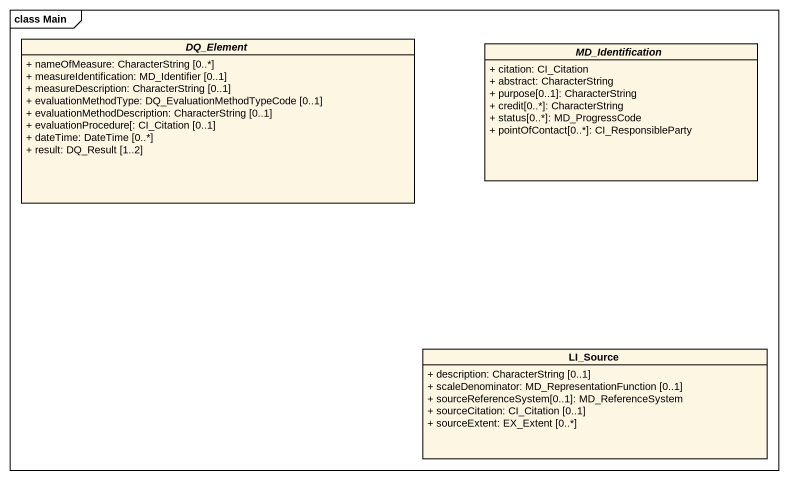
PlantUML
@startuml
mainframe class Main
hide circle
hide empty members
skinparam classAttributeIconSize 0
abstract class DQ_Element {
  + nameOfMeasure: CharacterString [0..*]
  + measureIdentification: MD_Identifier [0..1]
  + measureDescription: CharacterString [0..1]
  + evaluationMethodType: DQ_EvaluationMethodTypeCode [0..1]
  + evaluationMethodDescription: CharacterString [0..1]
  + evaluationProcedure[: CI_Citation [0..1]
  + dateTime: DateTime [0..*]
  + result: DQ_Result [1..2]
}
abstract class MD_Identification {
  + citation: CI_Citation
  + abstract: CharacterString
  + purpose[0..1]: CharacterString
  + credit[0..*]: CharacterString
  + status[0..*]: MD_ProgressCode
  + pointOfContact[0..*]: CI_ResponsibleParty
}
class LI_Source {
  + description: CharacterString [0..1]
  + scaleDenominator: MD_RepresentationFunction [0..1]
  + sourceReferenceSystem[0..1]: MD_ReferenceSystem
  + sourceCitation: CI_Citation [0..1]
  + sourceExtent: EX_Extent [0..*]
}
@enduml
